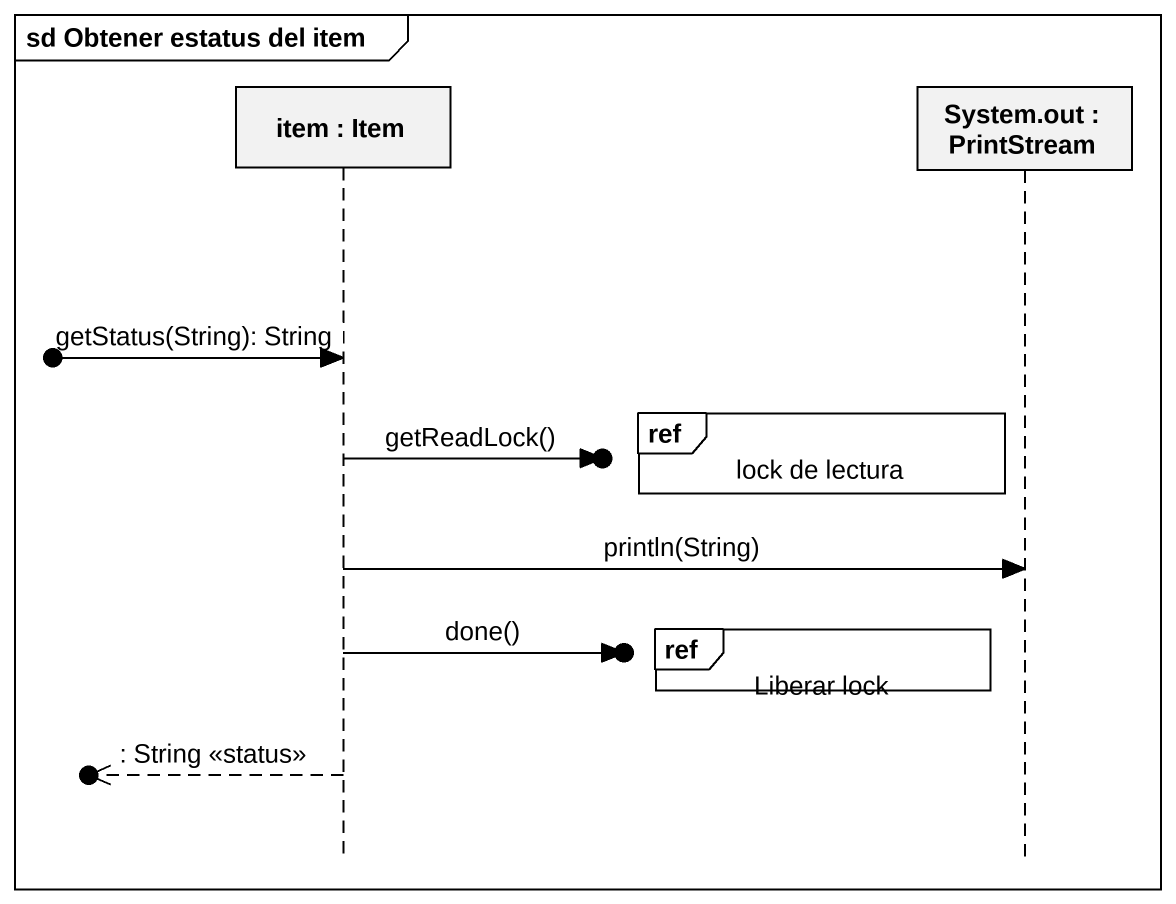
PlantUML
@startuml
mainframe sd Obtener estatus del item
hide footbox
participant "item : Item" as item
participant "System.out : PrintStream" as System_out

[o-> item : getStatus(String): String
ref over System_out : lock de lectura
item ->o] : getReadLock()
item -> System_out : println(String)
ref over System_out : Liberar lock
item ->o] : done()
[o<<-- item : : String <<status>>
@enduml
